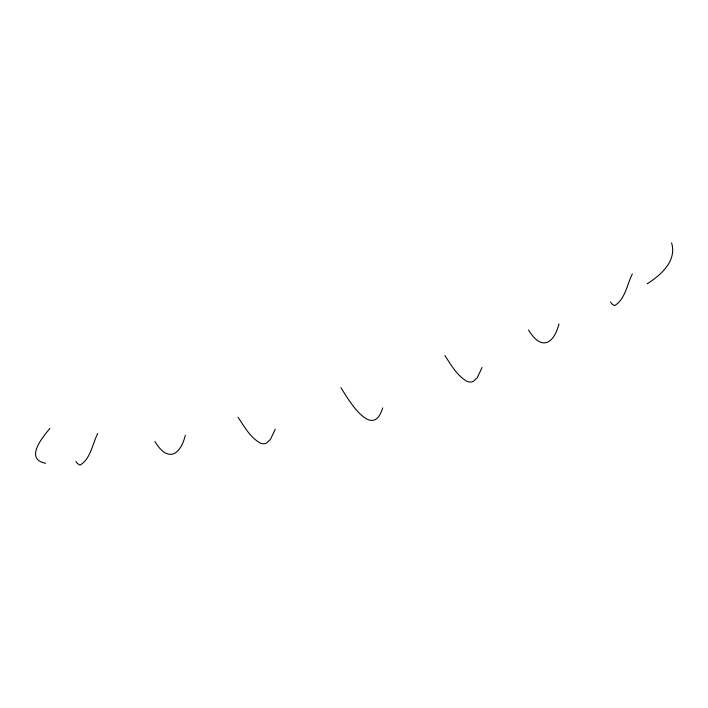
<?xml version="1.0" encoding="UTF-8"?>
<svg xmlns="http://www.w3.org/2000/svg" width="708" height="708" viewBox="0 0 708 708"><rect width="100%" height="100%" fill="white"/><g stroke="black" fill="none" stroke-linecap="round" stroke-linejoin="round"><path stroke-width="1.06" d="M97.739 433.446C92.465 443.889 90.615 458.881 80.066 465.129L77.376 463.501L75.924 461.492M632.324 273.943C627.049 284.386 625.199 299.387 614.65 305.626L611.96 303.998L610.508 301.989M185.319 435.367C179.814 456.784 166.982 461.837 154.884 441.438M558.984 323.883C553.479 345.3 540.646 350.354 528.549 329.946M275.253 429.19L270.509 439.296L266.695 442.996A30.32 13.806 73.4 0 1 259.765 442.801C249.924 436.978 244.207 426.473 238.047 417.224M482.068 367.487L477.325 377.594L473.502 381.293A30.32 13.806 73.4 0 1 466.581 381.09C456.74 375.275 451.023 364.77 444.863 355.522M382.692 407.941C372.603 440.739 348.416 399.755 340.946 387.71M49.896 428.367C42.79 437.199 24.116 458.943 45.524 463.298M647.121 283.811C660.83 275.217 677.078 260.942 671.582 242.871"/></g></svg>
